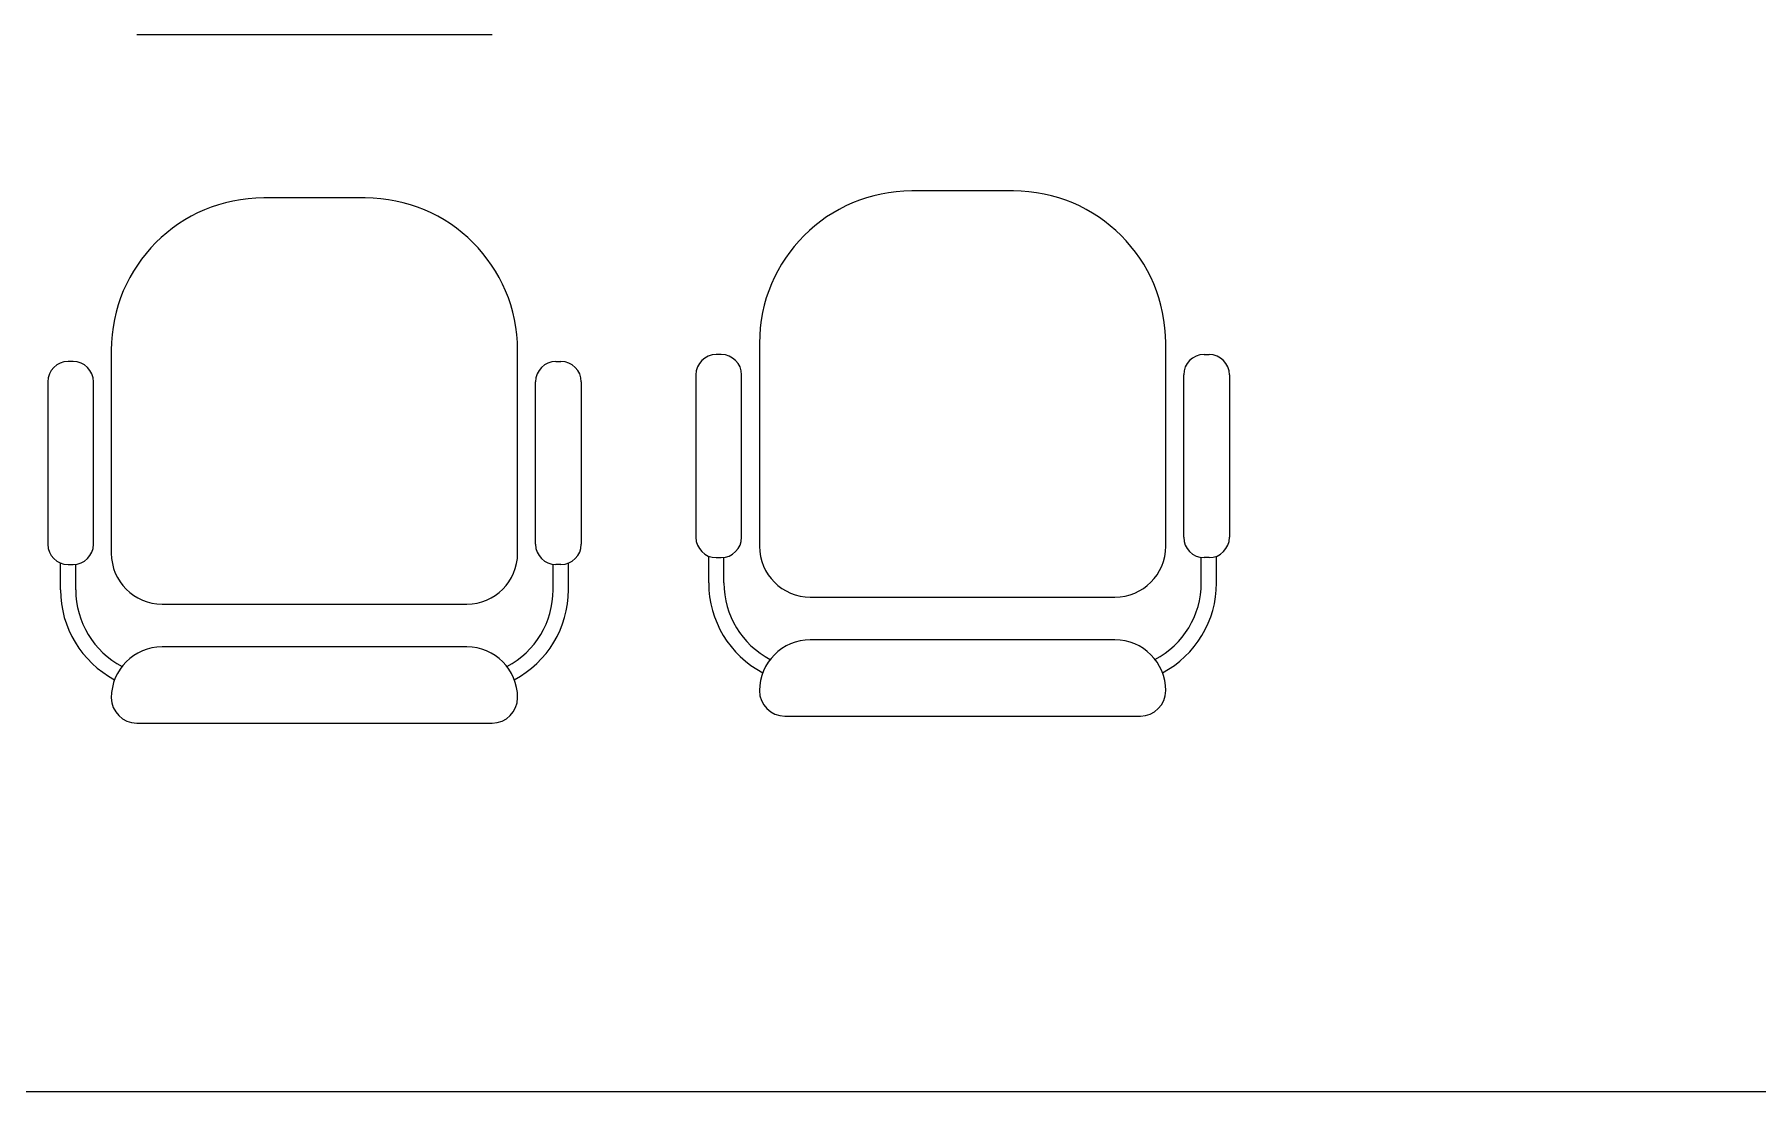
# Model space of a CAD drawing. Header units: millimetres. Extents: x -1911 to 4021, y -174 to 2851.
# Drawn here: x 1119.9 to 1303.1, y 1438.2 to 1550.9 of the extents above; entities that cross this region are included whole.
import ezdxf

# ---------------------------------------------------------------- set-up
doc = ezdxf.new("R2010")
doc.units = ezdxf.units.MM
doc.layers.add('ARREDI attrezzature - furniture', color=175, linetype='Continuous', lineweight=9)

msp = doc.modelspace()

# ---------------------------------------------------------------- linework, layer by layer
msp.add_line((989.42, 1438.43), (1589.42, 1438.43))
at = {"color": 2}
for radius in [700.64, 695.64]:
    msp.add_arc((919.42, 1408.43), radius, 2.45403, 177.54597, dxfattribs=at)
at = {"layer": 'ARREDI attrezzature - furniture'}
for p, q in [((1130.76, 1550.88), (1168.56, 1550.88)), ((1130.76, 1550.88), (1168.56, 1550.88)), ((1130.76, 1550.88), (1168.56, 1550.88)), ((1130.76, 1550.88), (1168.56, 1550.88)), ((1223.98, 1534.23), (1213.18, 1534.23)), ((1223.98, 1534.23), (1213.18, 1534.23)), ((1223.98, 1534.23), (1213.18, 1534.23)), ((1223.98, 1534.23), (1213.18, 1534.23)), ((1223.98, 1534.23), (1213.18, 1534.23)), ((1223.98, 1534.23), (1213.18, 1534.23)), ((1155.06, 1533.49), (1144.26, 1533.49)), ((1155.06, 1533.49), (1144.26, 1533.49)), ((1155.06, 1533.49), (1144.26, 1533.49)), ((1155.06, 1533.49), (1144.26, 1533.49)), ((1155.06, 1533.49), (1144.26, 1533.49)), ((1155.06, 1533.49), (1144.26, 1533.49)), ((1128.06, 1517.29), (1128.06, 1495.69)), ((1128.06, 1517.29), (1128.06, 1495.69)), ((1128.06, 1517.29), (1128.06, 1495.69)), ((1128.06, 1517.29), (1128.06, 1495.69)), ((1128.06, 1517.29), (1128.06, 1495.69)), ((1128.06, 1517.29), (1128.06, 1495.69)), ((1171.26, 1495.69), (1171.26, 1517.29)), ((1171.26, 1495.69), (1171.26, 1517.29)), ((1171.26, 1495.69), (1171.26, 1517.29)), ((1171.26, 1495.69), (1171.26, 1517.29)), ((1171.26, 1495.69), (1171.26, 1517.29)), ((1171.26, 1495.69), (1171.26, 1517.29)), ((1196.98, 1518.03), (1196.98, 1496.43)), ((1196.98, 1518.03), (1196.98, 1496.43)), ((1196.98, 1518.03), (1196.98, 1496.43)), ((1196.98, 1518.03), (1196.98, 1496.43)), ((1196.98, 1518.03), (1196.98, 1496.43)), ((1196.98, 1518.03), (1196.98, 1496.43)), ((1240.18, 1496.43), (1240.18, 1518.03)), ((1240.18, 1496.43), (1240.18, 1518.03)), ((1240.18, 1496.43), (1240.18, 1518.03)), ((1240.18, 1496.43), (1240.18, 1518.03)), ((1240.18, 1496.43), (1240.18, 1518.03)), ((1240.18, 1496.43), (1240.18, 1518.03)), ((1124, 1516.09), (1123.46, 1516.09)), ((1124, 1516.09), (1123.46, 1516.09)), ((1124, 1516.09), (1123.46, 1516.09)), ((1124, 1516.09), (1123.46, 1516.09)), ((1124, 1516.09), (1123.46, 1516.09)), ((1124, 1516.09), (1123.46, 1516.09)), ((1175.33, 1516.09), (1175.87, 1516.09)), ((1175.33, 1516.09), (1175.87, 1516.09)), ((1175.33, 1516.09), (1175.87, 1516.09)), ((1175.33, 1516.09), (1175.87, 1516.09)), ((1175.33, 1516.09), (1175.87, 1516.09)), ((1175.33, 1516.09), (1175.87, 1516.09)), ((1192.92, 1516.83), (1192.38, 1516.83)), ((1192.92, 1516.83), (1192.38, 1516.83)), ((1192.92, 1516.83), (1192.38, 1516.83)), ((1192.92, 1516.83), (1192.38, 1516.83)), ((1192.92, 1516.83), (1192.38, 1516.83)), ((1192.92, 1516.83), (1192.38, 1516.83)), ((1244.25, 1516.83), (1244.79, 1516.83)), ((1244.25, 1516.83), (1244.79, 1516.83)), ((1244.25, 1516.83), (1244.79, 1516.83)), ((1244.25, 1516.83), (1244.79, 1516.83)), ((1244.25, 1516.83), (1244.79, 1516.83)), ((1244.25, 1516.83), (1244.79, 1516.83)), ((1121.3, 1513.93), (1121.3, 1496.65)), ((1121.3, 1513.93), (1121.3, 1496.65)), ((1121.3, 1513.93), (1121.3, 1496.65)), ((1121.3, 1513.93), (1121.3, 1496.65)), ((1121.3, 1513.93), (1121.3, 1496.65)), ((1121.3, 1513.93), (1121.3, 1496.65)), ((1126.16, 1496.65), (1126.16, 1513.93)), ((1126.16, 1496.65), (1126.16, 1513.93)), ((1126.16, 1496.65), (1126.16, 1513.93)), ((1126.16, 1496.65), (1126.16, 1513.93)), ((1126.16, 1496.65), (1126.16, 1513.93)), ((1126.16, 1496.65), (1126.16, 1513.93)), ((1173.17, 1496.65), (1173.17, 1513.93)), ((1173.17, 1496.65), (1173.17, 1513.93)), ((1173.17, 1496.65), (1173.17, 1513.93)), ((1173.17, 1496.65), (1173.17, 1513.93)), ((1173.17, 1496.65), (1173.17, 1513.93)), ((1173.17, 1496.65), (1173.17, 1513.93)), ((1178.03, 1513.93), (1178.03, 1496.65)), ((1178.03, 1513.93), (1178.03, 1496.65)), ((1178.03, 1513.93), (1178.03, 1496.65)), ((1178.03, 1513.93), (1178.03, 1496.65)), ((1178.03, 1513.93), (1178.03, 1496.65)), ((1178.03, 1513.93), (1178.03, 1496.65)), ((1190.22, 1514.67), (1190.22, 1497.39)), ((1190.22, 1514.67), (1190.22, 1497.39)), ((1190.22, 1514.67), (1190.22, 1497.39)), ((1190.22, 1514.67), (1190.22, 1497.39)), ((1190.22, 1514.67), (1190.22, 1497.39)), ((1190.22, 1514.67), (1190.22, 1497.39)), ((1195.08, 1497.39), (1195.08, 1514.67)), ((1195.08, 1497.39), (1195.08, 1514.67)), ((1195.08, 1497.39), (1195.08, 1514.67)), ((1195.08, 1497.39), (1195.08, 1514.67)), ((1195.08, 1497.39), (1195.08, 1514.67)), ((1195.08, 1497.39), (1195.08, 1514.67)), ((1242.09, 1497.39), (1242.09, 1514.67)), ((1242.09, 1497.39), (1242.09, 1514.67)), ((1242.09, 1497.39), (1242.09, 1514.67)), ((1242.09, 1497.39), (1242.09, 1514.67)), ((1242.09, 1497.39), (1242.09, 1514.67)), ((1242.09, 1497.39), (1242.09, 1514.67)), ((1246.95, 1514.67), (1246.95, 1497.39)), ((1246.95, 1514.67), (1246.95, 1497.39)), ((1246.95, 1514.67), (1246.95, 1497.39)), ((1246.95, 1514.67), (1246.95, 1497.39)), ((1246.95, 1514.67), (1246.95, 1497.39)), ((1246.95, 1514.67), (1246.95, 1497.39)), ((1191.58, 1492.53), (1191.58, 1495.38)), ((1191.58, 1492.53), (1191.58, 1495.38)), ((1191.58, 1492.53), (1191.58, 1495.38)), ((1191.58, 1492.53), (1191.58, 1495.38)), ((1191.58, 1492.53), (1191.58, 1495.38)), ((1191.58, 1492.53), (1191.58, 1495.38)), ((1192.38, 1495.23), (1192.92, 1495.23)), ((1192.38, 1495.23), (1192.92, 1495.23)), ((1192.38, 1495.23), (1192.92, 1495.23)), ((1192.38, 1495.23), (1192.92, 1495.23)), ((1192.38, 1495.23), (1192.92, 1495.23)), ((1192.38, 1495.23), (1192.92, 1495.23)), ((1193.2, 1492.53), (1193.2, 1495.25)), ((1193.2, 1492.53), (1193.2, 1495.25)), ((1193.2, 1492.53), (1193.2, 1495.25)), ((1193.2, 1492.53), (1193.2, 1495.25)), ((1193.2, 1492.53), (1193.2, 1495.25)), ((1193.2, 1492.53), (1193.2, 1495.25)), ((1243.96, 1492.53), (1243.96, 1495.25)), ((1243.96, 1492.53), (1243.96, 1495.25)), ((1243.96, 1492.53), (1243.96, 1495.25)), ((1243.96, 1492.53), (1243.96, 1495.25)), ((1243.96, 1492.53), (1243.96, 1495.25)), ((1243.96, 1492.53), (1243.96, 1495.25)), ((1244.79, 1495.23), (1244.25, 1495.23)), ((1244.79, 1495.23), (1244.25, 1495.23)), ((1244.79, 1495.23), (1244.25, 1495.23)), ((1244.79, 1495.23), (1244.25, 1495.23)), ((1244.79, 1495.23), (1244.25, 1495.23)), ((1244.79, 1495.23), (1244.25, 1495.23)), ((1245.58, 1492.53), (1245.58, 1495.38)), ((1245.58, 1492.53), (1245.58, 1495.38)), ((1245.58, 1492.53), (1245.58, 1495.38)), ((1245.58, 1492.53), (1245.58, 1495.38)), ((1245.58, 1492.53), (1245.58, 1495.38)), ((1245.58, 1492.53), (1245.58, 1495.38)), ((1122.66, 1491.79), (1122.66, 1494.64)), ((1122.66, 1491.79), (1122.66, 1494.64)), ((1122.66, 1491.79), (1122.66, 1494.64)), ((1122.66, 1491.79), (1122.66, 1494.64)), ((1122.66, 1491.79), (1122.66, 1494.64)), ((1122.66, 1491.79), (1122.66, 1494.64)), ((1123.46, 1494.49), (1124, 1494.49)), ((1123.46, 1494.49), (1124, 1494.49)), ((1123.46, 1494.49), (1124, 1494.49)), ((1123.46, 1494.49), (1124, 1494.49)), ((1123.46, 1494.49), (1124, 1494.49)), ((1123.46, 1494.49), (1124, 1494.49)), ((1124.28, 1491.79), (1124.28, 1494.51)), ((1124.28, 1491.79), (1124.28, 1494.51)), ((1124.28, 1491.79), (1124.28, 1494.51)), ((1124.28, 1491.79), (1124.28, 1494.51)), ((1124.28, 1491.79), (1124.28, 1494.51)), ((1124.28, 1491.79), (1124.28, 1494.51)), ((1175.04, 1491.79), (1175.04, 1494.51)), ((1175.04, 1491.79), (1175.04, 1494.51)), ((1175.04, 1491.79), (1175.04, 1494.51)), ((1175.04, 1491.79), (1175.04, 1494.51)), ((1175.04, 1491.79), (1175.04, 1494.51)), ((1175.04, 1491.79), (1175.04, 1494.51)), ((1175.87, 1494.49), (1175.33, 1494.49)), ((1175.87, 1494.49), (1175.33, 1494.49)), ((1175.87, 1494.49), (1175.33, 1494.49)), ((1175.87, 1494.49), (1175.33, 1494.49)), ((1175.87, 1494.49), (1175.33, 1494.49)), ((1175.87, 1494.49), (1175.33, 1494.49)), ((1176.66, 1491.79), (1176.66, 1494.64)), ((1176.66, 1491.79), (1176.66, 1494.64)), ((1176.66, 1491.79), (1176.66, 1494.64)), ((1176.66, 1491.79), (1176.66, 1494.64)), ((1176.66, 1491.79), (1176.66, 1494.64)), ((1176.66, 1491.79), (1176.66, 1494.64)), ((1133.46, 1490.29), (1165.86, 1490.29)), ((1133.46, 1490.29), (1165.86, 1490.29)), ((1133.46, 1490.29), (1165.86, 1490.29)), ((1133.46, 1490.29), (1165.86, 1490.29)), ((1133.46, 1490.29), (1165.86, 1490.29)), ((1133.46, 1490.29), (1165.86, 1490.29)), ((1202.38, 1491.03), (1234.78, 1491.03)), ((1202.38, 1491.03), (1234.78, 1491.03)), ((1202.38, 1491.03), (1234.78, 1491.03)), ((1202.38, 1491.03), (1234.78, 1491.03)), ((1202.38, 1491.03), (1234.78, 1491.03)), ((1202.38, 1491.03), (1234.78, 1491.03)), ((1234.78, 1486.48), (1202.38, 1486.48)), ((1234.78, 1486.48), (1202.38, 1486.48)), ((1234.78, 1486.48), (1202.38, 1486.48)), ((1234.78, 1486.48), (1202.38, 1486.48)), ((1234.78, 1486.48), (1202.38, 1486.48)), ((1234.78, 1486.48), (1202.38, 1486.48)), ((1165.86, 1485.73), (1133.46, 1485.73)), ((1165.86, 1485.73), (1133.46, 1485.73)), ((1165.86, 1485.73), (1133.46, 1485.73)), ((1165.86, 1485.73), (1133.46, 1485.73)), ((1165.86, 1485.73), (1133.46, 1485.73)), ((1165.86, 1485.73), (1133.46, 1485.73)), ((1196.98, 1481.08), (1196.98, 1481.08)), ((1196.98, 1481.08), (1196.98, 1481.08)), ((1196.98, 1481.08), (1196.98, 1481.08)), ((1196.98, 1481.08), (1196.98, 1481.08)), ((1196.98, 1481.08), (1196.98, 1481.08)), ((1196.98, 1481.08), (1196.98, 1481.08)), ((1240.18, 1481.08), (1240.18, 1481.08)), ((1240.18, 1481.08), (1240.18, 1481.08)), ((1240.18, 1481.08), (1240.18, 1481.08)), ((1240.18, 1481.08), (1240.18, 1481.08)), ((1240.18, 1481.08), (1240.18, 1481.08)), ((1240.18, 1481.08), (1240.18, 1481.08)), ((1128.06, 1480.33), (1128.06, 1480.33)), ((1128.06, 1480.33), (1128.06, 1480.33)), ((1128.06, 1480.33), (1128.06, 1480.33)), ((1171.26, 1480.33), (1171.26, 1480.33)), ((1171.26, 1480.33), (1171.26, 1480.33)), ((1171.26, 1480.33), (1171.26, 1480.33)), ((1130.76, 1477.63), (1168.56, 1477.63)), ((1130.76, 1477.63), (1168.56, 1477.63)), ((1130.76, 1477.63), (1168.56, 1477.63)), ((1130.76, 1477.63), (1168.56, 1477.63)), ((1199.68, 1478.38), (1237.48, 1478.38)), ((1199.68, 1478.38), (1237.48, 1478.38)), ((1199.68, 1478.38), (1237.48, 1478.38)), ((1199.68, 1478.38), (1237.48, 1478.38))]:
    msp.add_line(p, q, dxfattribs=at)
for centre, radius, start, end in [((1213.18, 1518.03), 16.2, 90, 180), ((1213.18, 1518.03), 16.2, 90, 180), ((1213.18, 1518.03), 16.2, 90, 180), ((1213.18, 1518.03), 16.2, 90, 180), ((1213.18, 1518.03), 16.2, 90, 180), ((1213.18, 1518.03), 16.2, 90, 180), ((1223.98, 1518.03), 16.2, 0, 90), ((1223.98, 1518.03), 16.2, 0, 90), ((1223.98, 1518.03), 16.2, 0, 90), ((1223.98, 1518.03), 16.2, 0, 90), ((1223.98, 1518.03), 16.2, 0, 90), ((1223.98, 1518.03), 16.2, 0, 90), ((1144.26, 1517.29), 16.2, 90, 180), ((1144.26, 1517.29), 16.2, 90, 180), ((1144.26, 1517.29), 16.2, 90, 180), ((1144.26, 1517.29), 16.2, 90, 180), ((1144.26, 1517.29), 16.2, 90, 180), ((1144.26, 1517.29), 16.2, 90, 180), ((1155.06, 1517.29), 16.2, 0, 90), ((1155.06, 1517.29), 16.2, 0, 90), ((1155.06, 1517.29), 16.2, 0, 90), ((1155.06, 1517.29), 16.2, 0, 90), ((1155.06, 1517.29), 16.2, 0, 90), ((1155.06, 1517.29), 16.2, 0, 90), ((1123.46, 1513.93), 2.16, 90, 180), ((1123.46, 1513.93), 2.16, 90, 180), ((1123.46, 1513.93), 2.16, 90, 180), ((1123.46, 1513.93), 2.16, 90, 180), ((1123.46, 1513.93), 2.16, 90, 180), ((1123.46, 1513.93), 2.16, 90, 180), ((1124, 1513.93), 2.16, 0, 90), ((1124, 1513.93), 2.16, 0, 90), ((1124, 1513.93), 2.16, 0, 90), ((1124, 1513.93), 2.16, 0, 90), ((1124, 1513.93), 2.16, 0, 90), ((1124, 1513.93), 2.16, 0, 90), ((1175.33, 1513.93), 2.16, 90, 180), ((1175.33, 1513.93), 2.16, 90, 180), ((1175.33, 1513.93), 2.16, 90, 180), ((1175.33, 1513.93), 2.16, 90, 180), ((1175.33, 1513.93), 2.16, 90, 180), ((1175.33, 1513.93), 2.16, 90, 180), ((1175.87, 1513.93), 2.16, 0, 90), ((1175.87, 1513.93), 2.16, 0, 90), ((1175.87, 1513.93), 2.16, 0, 90), ((1175.87, 1513.93), 2.16, 0, 90), ((1175.87, 1513.93), 2.16, 0, 90), ((1175.87, 1513.93), 2.16, 0, 90), ((1192.38, 1514.67), 2.16, 90, 180), ((1192.38, 1514.67), 2.16, 90, 180), ((1192.38, 1514.67), 2.16, 90, 180), ((1192.38, 1514.67), 2.16, 90, 180), ((1192.38, 1514.67), 2.16, 90, 180), ((1192.38, 1514.67), 2.16, 90, 180), ((1192.92, 1514.67), 2.16, 0, 90), ((1192.92, 1514.67), 2.16, 0, 90), ((1192.92, 1514.67), 2.16, 0, 90), ((1192.92, 1514.67), 2.16, 0, 90), ((1192.92, 1514.67), 2.16, 0, 90), ((1192.92, 1514.67), 2.16, 0, 90), ((1244.25, 1514.67), 2.16, 90, 180), ((1244.25, 1514.67), 2.16, 90, 180), ((1244.25, 1514.67), 2.16, 90, 180), ((1244.25, 1514.67), 2.16, 90, 180), ((1244.25, 1514.67), 2.16, 90, 180), ((1244.25, 1514.67), 2.16, 90, 180), ((1244.79, 1514.67), 2.16, 0, 90), ((1244.79, 1514.67), 2.16, 0, 90), ((1244.79, 1514.67), 2.16, 0, 90), ((1244.79, 1514.67), 2.16, 0, 90), ((1244.79, 1514.67), 2.16, 0, 90), ((1244.79, 1514.67), 2.16, 0, 90), ((1192.38, 1497.39), 2.16, 180, 270), ((1192.38, 1497.39), 2.16, 180, 270), ((1192.38, 1497.39), 2.16, 180, 270), ((1192.38, 1497.39), 2.16, 180, 270), ((1192.38, 1497.39), 2.16, 180, 270), ((1192.38, 1497.39), 2.16, 180, 270), ((1192.92, 1497.39), 2.16, 270, 0), ((1192.92, 1497.39), 2.16, 270, 0), ((1192.92, 1497.39), 2.16, 270, 0), ((1192.92, 1497.39), 2.16, 270, 0), ((1192.92, 1497.39), 2.16, 270, 0), ((1192.92, 1497.39), 2.16, 270, 0), ((1244.25, 1497.39), 2.16, 180, 270), ((1244.25, 1497.39), 2.16, 180, 270), ((1244.25, 1497.39), 2.16, 180, 270), ((1244.25, 1497.39), 2.16, 180, 270), ((1244.25, 1497.39), 2.16, 180, 270), ((1244.25, 1497.39), 2.16, 180, 270), ((1244.79, 1497.39), 2.16, 270, 0), ((1244.79, 1497.39), 2.16, 270, 0), ((1244.79, 1497.39), 2.16, 270, 0), ((1244.79, 1497.39), 2.16, 270, 0), ((1244.79, 1497.39), 2.16, 270, 0), ((1244.79, 1497.39), 2.16, 270, 0), ((1123.46, 1496.65), 2.16, 180, 270), ((1123.46, 1496.65), 2.16, 180, 270), ((1123.46, 1496.65), 2.16, 180, 270), ((1123.46, 1496.65), 2.16, 180, 270), ((1123.46, 1496.65), 2.16, 180, 270), ((1123.46, 1496.65), 2.16, 180, 270), ((1124, 1496.65), 2.16, 270, 0), ((1124, 1496.65), 2.16, 270, 0), ((1124, 1496.65), 2.16, 270, 0), ((1124, 1496.65), 2.16, 270, 0), ((1124, 1496.65), 2.16, 270, 0), ((1124, 1496.65), 2.16, 270, 0), ((1133.46, 1495.69), 5.4, 180, 270), ((1133.46, 1495.69), 5.4, 180, 270), ((1133.46, 1495.69), 5.4, 180, 270), ((1133.46, 1495.69), 5.4, 180, 270), ((1133.46, 1495.69), 5.4, 180, 270), ((1133.46, 1495.69), 5.4, 180, 270), ((1165.86, 1495.69), 5.4, 270, 360), ((1165.86, 1495.69), 5.4, 270, 360), ((1165.86, 1495.69), 5.4, 270, 360), ((1165.86, 1495.69), 5.4, 270, 360), ((1165.86, 1495.69), 5.4, 270, 360), ((1165.86, 1495.69), 5.4, 270, 360), ((1175.33, 1496.65), 2.16, 180, 270), ((1175.33, 1496.65), 2.16, 180, 270), ((1175.33, 1496.65), 2.16, 180, 270), ((1175.33, 1496.65), 2.16, 180, 270), ((1175.33, 1496.65), 2.16, 180, 270), ((1175.33, 1496.65), 2.16, 180, 270), ((1175.87, 1496.65), 2.16, 270, 0), ((1175.87, 1496.65), 2.16, 270, 0), ((1175.87, 1496.65), 2.16, 270, 0), ((1175.87, 1496.65), 2.16, 270, 0), ((1175.87, 1496.65), 2.16, 270, 0), ((1175.87, 1496.65), 2.16, 270, 0), ((1202.38, 1496.43), 5.4, 180, 270), ((1202.38, 1496.43), 5.4, 180, 270), ((1202.38, 1496.43), 5.4, 180, 270), ((1202.38, 1496.43), 5.4, 180, 270), ((1202.38, 1496.43), 5.4, 180, 270), ((1202.38, 1496.43), 5.4, 180, 270), ((1234.78, 1496.43), 5.4, 270, 360), ((1234.78, 1496.43), 5.4, 270, 360), ((1234.78, 1496.43), 5.4, 270, 360), ((1234.78, 1496.43), 5.4, 270, 360), ((1234.78, 1496.43), 5.4, 270, 360), ((1234.78, 1496.43), 5.4, 270, 360), ((1133.46, 1491.79), 10.8, 180, 242.1194), ((1133.46, 1491.79), 10.8, 180, 242.1194), ((1133.46, 1491.79), 10.8, 180, 242.1194), ((1133.46, 1491.79), 10.8, 180, 242.1194), ((1133.46, 1491.79), 10.8, 180, 242.1194), ((1133.46, 1491.79), 10.8, 180, 242.1194), ((1133.46, 1491.79), 9.18, 180, 242.3805), ((1133.46, 1491.79), 9.18, 180, 242.3805), ((1133.46, 1491.79), 9.18, 180, 242.3805), ((1133.46, 1491.79), 9.18, 180, 242.3805), ((1133.46, 1491.79), 9.18, 180, 242.3805), ((1133.46, 1491.79), 9.18, 180, 242.3805), ((1165.86, 1491.79), 9.18, 297.6195, 0), ((1165.86, 1491.79), 9.18, 297.6195, 0), ((1165.86, 1491.79), 9.18, 297.6195, 0), ((1165.86, 1491.79), 9.18, 297.6195, 0), ((1165.86, 1491.79), 9.18, 297.6195, 0), ((1165.86, 1491.79), 9.18, 297.6195, 0), ((1165.86, 1491.79), 10.8, 297.8806, 0), ((1165.86, 1491.79), 10.8, 297.8806, 0), ((1165.86, 1491.79), 10.8, 297.8806, 0), ((1165.86, 1491.79), 10.8, 297.8806, 0), ((1165.86, 1491.79), 10.8, 297.8806, 0), ((1165.86, 1491.79), 10.8, 297.8806, 0), ((1202.38, 1492.53), 10.8, 180, 242.1194), ((1202.38, 1492.53), 10.8, 180, 242.1194), ((1202.38, 1492.53), 10.8, 180, 242.1194), ((1202.38, 1492.53), 10.8, 180, 242.1194), ((1202.38, 1492.53), 10.8, 180, 242.1194), ((1202.38, 1492.53), 10.8, 180, 242.1194), ((1202.38, 1492.53), 9.18, 180, 242.3805), ((1202.38, 1492.53), 9.18, 180, 242.3805), ((1202.38, 1492.53), 9.18, 180, 242.3805), ((1202.38, 1492.53), 9.18, 180, 242.3805), ((1202.38, 1492.53), 9.18, 180, 242.3805), ((1202.38, 1492.53), 9.18, 180, 242.3805), ((1234.78, 1492.53), 9.18, 297.6195, 0), ((1234.78, 1492.53), 9.18, 297.6195, 0), ((1234.78, 1492.53), 9.18, 297.6195, 0), ((1234.78, 1492.53), 9.18, 297.6195, 0), ((1234.78, 1492.53), 9.18, 297.6195, 0), ((1234.78, 1492.53), 9.18, 297.6195, 0), ((1234.78, 1492.53), 10.8, 297.8806, 0), ((1234.78, 1492.53), 10.8, 297.8806, 0), ((1234.78, 1492.53), 10.8, 297.8806, 0), ((1234.78, 1492.53), 10.8, 297.8806, 0), ((1234.78, 1492.53), 10.8, 297.8806, 0), ((1234.78, 1492.53), 10.8, 297.8806, 0), ((1202.38, 1481.08), 5.4, 90, 180), ((1202.38, 1481.08), 5.4, 90, 180), ((1202.38, 1481.08), 5.4, 90, 180), ((1202.38, 1481.08), 5.4, 90, 180), ((1202.38, 1481.08), 5.4, 90, 180), ((1202.38, 1481.08), 5.4, 90, 180), ((1234.78, 1481.08), 5.4, 0, 90), ((1234.78, 1481.08), 5.4, 0, 90), ((1234.78, 1481.08), 5.4, 0, 90), ((1234.78, 1481.08), 5.4, 0, 90), ((1234.78, 1481.08), 5.4, 0, 90), ((1234.78, 1481.08), 5.4, 0, 90), ((1133.46, 1480.33), 5.4, 90, 180), ((1133.46, 1480.33), 5.4, 90, 180), ((1133.46, 1480.33), 5.4, 90, 180), ((1133.46, 1480.33), 5.4, 90, 180), ((1133.46, 1480.33), 5.4, 90, 180), ((1133.46, 1480.33), 5.4, 90, 180), ((1165.86, 1480.33), 5.4, 0, 90), ((1165.86, 1480.33), 5.4, 0, 90), ((1165.86, 1480.33), 5.4, 0, 90), ((1165.86, 1480.33), 5.4, 0, 90), ((1165.86, 1480.33), 5.4, 0, 90), ((1165.86, 1480.33), 5.4, 0, 90), ((1199.68, 1481.08), 2.7, 180, 270), ((1199.68, 1481.08), 2.7, 180, 270), ((1199.68, 1481.08), 2.7, 180, 270), ((1199.68, 1481.08), 2.7, 180, 270), ((1199.68, 1481.08), 2.7, 180, 270), ((1199.68, 1481.08), 2.7, 180, 270), ((1237.48, 1481.08), 2.7, 270, 360), ((1237.48, 1481.08), 2.7, 270, 360), ((1237.48, 1481.08), 2.7, 270, 360), ((1237.48, 1481.08), 2.7, 270, 360), ((1237.48, 1481.08), 2.7, 270, 360), ((1237.48, 1481.08), 2.7, 270, 360), ((1130.76, 1480.33), 2.7, 180, 270), ((1130.76, 1480.33), 2.7, 180, 270), ((1130.76, 1480.33), 2.7, 180, 270), ((1130.76, 1480.33), 2.7, 180, 270), ((1168.56, 1480.33), 2.7, 270, 360), ((1168.56, 1480.33), 2.7, 270, 360), ((1168.56, 1480.33), 2.7, 270, 360), ((1168.56, 1480.33), 2.7, 270, 360)]:
    msp.add_arc(centre, radius, start, end, dxfattribs=at)

doc.saveas('drawing.dxf')
